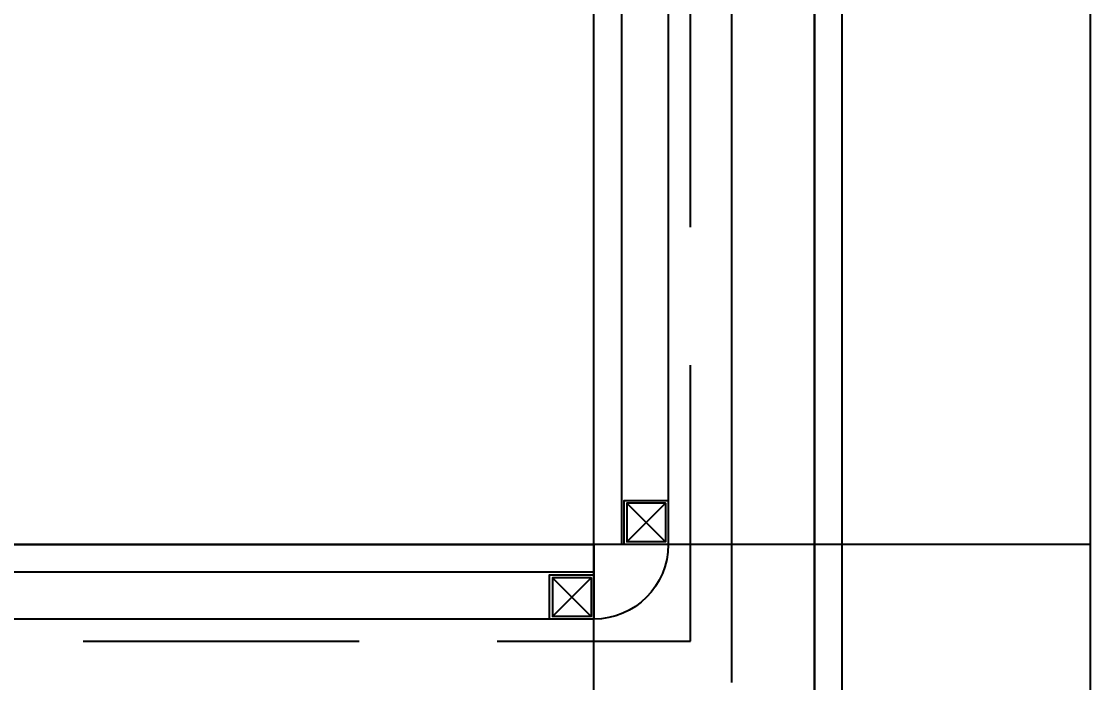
# Model space of a CAD drawing. Header units: millimetres. Extents: x 0 to 1390178, y 0 to 110113.
# Drawn here: x 705584.7 to 705972.1, y 40820.7 to 41060.3 of the extents above; entities that cross this region are included whole.
import ezdxf
from ezdxf.enums import TextEntityAlignment as Align
from ezdxf.xclip import XClip

# ---------------------------------------------------------------- set-up
doc = ezdxf.new("R2018")
doc.units = ezdxf.units.MM
doc.header["$LTSCALE"] = 100
doc.header["$XCLIPFRAME"] = 0
doc.linetypes.add('X - 단위세대 확장형$0$CEN', pattern=[62, 60, -1, 0, -1])
doc.linetypes.add('X - 단위세대 확장형$0$HID', pattern=[1.5, 1, -0.5])
for name, color, linetype in [('SYM', 7, 'Continuous'), ('X - SHEET$0$AA-BORD-TEXT', 3, 'Continuous'), ('X - 단위세대 확장형$0$A-CON', 2, 'Continuous'), ('X - 단위세대 확장형$0$A-ETC', 7, 'Continuous'), ('X - 단위세대 확장형$0$AA-WAXM-CONC', 2, 'Continuous'), ('X - 단위세대 확장형$0$AA-XXXX-CNTL', 1, 'X - 단위세대 확장형$0$CEN'), ('X - 단위세대 확장형$0$X-25$0$AA-FFXM-SANI', 4, 'Continuous')]:
    doc.layers.add(name, color=color, linetype=linetype)
doc.layers.add('X - 단위세대 확장형$0$A-MC', color=171, linetype='Continuous', plot=False)
doc.styles.get("Standard").update_dxf_attribs({"font": 'Dotum.ttf'})
doc.styles.add('X - SHEET$0$HAUD01', font='Dotum.ttf')

# ---------------------------------------------------------------- blocks, each defined once
blk = doc.blocks.new('X - SHEET$0$HAUDsheetV')
at = {"layer": 'X - SHEET$0$AA-BORD-TEXT', "color": 3, "style": 'X - SHEET$0$HAUD01'}
for tag, p in [('PJCode', (786, 567.9351)), ('작성자', (786.1117, 194.8244)), ('검토자', (786.1117, 181.8244)), ('최종검토자', (786.1117, 168.8244)), ('승인자', (786.1117, 155.8244)), ('일자', (786.8317, 144.0176)), ('개정번호', (812, 65.92))]:
    blk.add_attdef(tag, text='', height=3, dxfattribs=at).set_placement(p, align=Align.MIDDLE_CENTER)
at = {"layer": 'X - SHEET$0$AA-BORD-TEXT', "color": 3, "lineweight": 30, "flags": 104}
blk.add_attdef('PJTitle', text='', height=4, dxfattribs=at).set_placement((787.2483, 536.6215), align=Align.MIDDLE_CENTER)
blk = doc.blocks.new('X - SHEET')
ref = blk.add_blockref('X - SHEET$0$HAUDsheetV', (-100, 0), dxfattribs=dict(xscale=100, yscale=100, zscale=100))
lines = blk.add_mtext('중랑구 상봉동 116-49번지 일원 2030 청년주택 \\P신축공사', dxfattribs={"layer": 'X - SHEET$0$AA-BORD-TEXT', "color": 3, "insert": (78624.83, 53662.15), "char_height": 5056.5166, "attachment_point": 1})
ref.add_attrib('PJTitle', '', (78624.83, 53662.15), dxfattribs={"flags": 104}).embed_mtext(lines)
blk = doc.blocks.new('X - 단위세대 확장형$0$A$C456C1CD8')
at = {"layer": 'X - 단위세대 확장형$0$A-ETC', "color": 8, "linetype": 'Continuous'}
for p, q in [((-26, 15, 0), (-26, 1, 0)), ((1, -12, 0), (1, -26, 0))]:
    blk.add_line(p, q, dxfattribs=at)
at = {"layer": 'X - 단위세대 확장형$0$A-ETC', "color": 8, "linetype": 'Continuous', "elevation": 0}
for points in [[(-10, 2300), (-10, 0)], [(1500, 1550), (1500, 0), (0, 0), (0, 2300), (1500, 2300)], [(-27, 2290), (-27, 0)], [(-12, 15), (-12, 1), (-26, 15), (-12, 15), (-26, 1), (-12, 1)], [(-27, 0), (0, 0), (0, -27)], [(0, -10), (0, 0)], [(0, -10), (1500, -10)], [(15, -12), (15, -26), (1, -12), (15, -12), (1, -26), (15, -26)], [(10, -27), (1500, -27)]]:
    blk.add_lwpolyline(points, dxfattribs=at)
for points in [[(-27, 0), (-11, 0), (-11, 16), (-27, 16)], [(0, -27), (16, -27), (16, -11), (0, -11)]]:
    blk.add_lwpolyline(points, close=True, dxfattribs=at)
at = {"layer": 'X - 단위세대 확장형$0$A-ETC', "color": 8, "linetype": 'Continuous'}
blk.add_arc((0, 0, 0), 27, 180, 269.9999, dxfattribs=at)
at = {"layer": 'X - 단위세대 확장형$0$X-25$0$AA-FFXM-SANI', "color": 8, "linetype": 'X - 단위세대 확장형$0$HID', "elevation": 0}
blk.add_lwpolyline([(1535, 1550), (1535, -35), (-35, -35), (-35, 2335), (1535, 2335), (1535, 1550)], dxfattribs=at)
blk = doc.blocks.new('X - 단위세대 확장형$0$A$Cca1b3c21')
at = {"layer": 'X - 단위세대 확장형$0$A-ETC', "color": 8, "linetype": 'Continuous'}
blk.add_line((-130, -8242.52), (-130, -5842.52), dxfattribs=at)
at = {"layer": 'X - 단위세대 확장형$0$AA-WAXM-CONC'}
blk.add_line((-100, -8362.52), (-100, -5842.52), dxfattribs=at)
at = {"layer": 'X - 단위세대 확장형$0$AA-XXXX-CNTL'}
blk.add_line((0, -8662.52), (0, 0), dxfattribs=at)
at = {"xscale": -1.000000000000001}
blk.add_blockref('X - 단위세대 확장형$0$A$C456C1CD8', (-180, -8192.52), dxfattribs=at)
at = {"layer": 'X - 단위세대 확장형$0$A-MC'}
for p, q in [((-180, -8662.52), (-180, -5632.46)), ((0, -8192.52), (-1904.86, -8192.52))]:
    blk.add_line(p, q, dxfattribs=at)
blk = doc.blocks.new('X - 단위세대 확장형$0$20220222-결로')
at = {"layer": 'X - 단위세대 확장형$0$A-CON', "color": 8}
blk.add_line((-17360, 17700), (-17360, 17250), dxfattribs=at)
at = {"layer": 'X - 단위세대 확장형$0$A-CON'}
blk.add_line((-17350, 17250), (-17350, 17700), dxfattribs=at)
blk = doc.blocks.new('X - 단위세대 확장형', base_point=(-475.36, -286.73))
blk.add_blockref('X - 단위세대 확장형$0$A$Cca1b3c21', (53221.98, 64955.63))
blk.add_blockref('X - 단위세대 확장형$0$20220222-결로', (70481.98, 39343.11))

msp = doc.modelspace()

# ---------------------------------------------------------------- block references
at = {"layer": 'SYM'}
ref = msp.add_blockref('X - 단위세대 확장형', (652274.72, -16179.14), dxfattribs=at)
XClip(ref).set_block_clipping_path([(27286.2339647645, 22495.2025850526), (88213.6007378809, 68689.6277392105)])

# ---------------------------------------------------------------- next in the draw order: block references
for p in [(504000, 0), (588000, 0)]:
    msp.add_blockref('X - SHEET', p)

doc.saveas('drawing.dxf')
